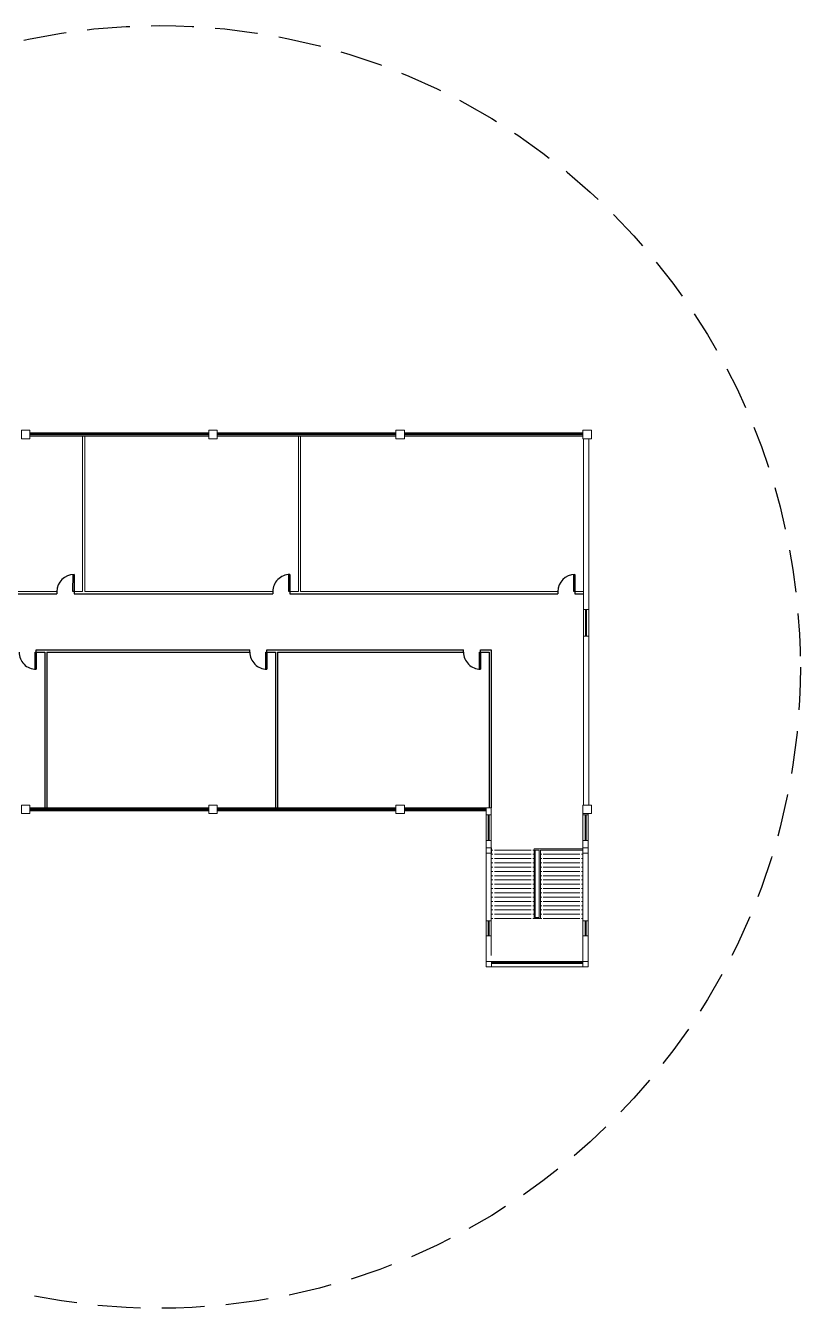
# Model space of a CAD drawing. Header units: millimetres. Extents: x -1 to 99, y -14 to 47.
# Drawn here: x 62.8 to 99.1, y -13.4 to 46.6 of the extents above; entities that cross this region are included whole.
import ezdxf

# ---------------------------------------------------------------- set-up
doc = ezdxf.new("R2010")
doc.units = ezdxf.units.MM
doc.linetypes.add('JIS_02_2.0', pattern=[3, 2, -1])
doc.layers.add('wireless', color=1, linetype='Continuous')

msp = doc.modelspace()

# ---------------------------------------------------------------- linework, layer by layer
for p, q in [((54.986, 20.056), (64.286, 20.056)), ((64.286, 20.156), (64.286, 20.056)), ((65.086, 20.156), (65.086, 20.056)), ((65.086, 20.056), (74.386, 20.056)), ((74.386, 20.156), (74.386, 20.056)), ((75.186, 20.156), (75.186, 20.056)), ((75.186, 20.056), (87.722, 20.056)), ((87.722, 20.156), (87.722, 20.056)), ((88.522, 20.156), (88.522, 20.056)), ((88.522, 20.056), (88.922, 20.056)), ((63.312, 17.326), (63.312, 17.426)), ((63.312, 17.426), (73.312, 17.426)), ((63.312, 17.326), (63.312, 17.426)), ((73.312, 17.326), (73.312, 17.426)), ((74.112, 17.326), (74.112, 17.426)), ((74.112, 17.426), (83.312, 17.426)), ((83.312, 17.326), (83.312, 17.426)), ((84.112, 17.326), (84.112, 17.426)), ((84.112, 17.426), (84.612, 17.426)), ((84.612, 17.426), (84.612, 10.049)), ((63.312, 17.326), (63.712, 17.326)), ((63.712, 17.326), (63.712, 10.049)), ((63.812, 17.326), (63.812, 10.049)), ((63.812, 17.326), (73.312, 17.326)), ((74.112, 17.326), (74.512, 17.326)), ((74.512, 17.326), (74.512, 10.049)), ((74.612, 17.326), (74.612, 10.049)), ((74.612, 17.326), (83.312, 17.326)), ((84.112, 17.326), (84.512, 17.326)), ((84.512, 17.326), (84.512, 10.049))]:
    msp.add_line(p, q)
at = {"color": 7, "lineweight": 0}
for points in [[(62.62, 27.308), (63.021, 27.308), (63.021, 27.709), (62.62, 27.709), (62.62, 27.308), (62.62, 27.308)], [(71.388, 27.308), (71.788, 27.308), (71.788, 27.709), (71.388, 27.709), (71.388, 27.308), (71.388, 27.308)], [(80.143, 27.308), (80.543, 27.308), (80.543, 27.709), (80.143, 27.709), (80.143, 27.308), (80.143, 27.308)], [(88.897, 27.308), (89.298, 27.308), (89.298, 27.709), (88.897, 27.709), (88.897, 27.308), (88.897, 27.308)], [(55.486, 27.434), (55.486, 20.156), (64.286, 20.156)], [(63.021, 27.584), (71.388, 27.584)], [(63.021, 27.534), (71.388, 27.534)], [(63.021, 27.484), (71.388, 27.484)], [(63.021, 27.434), (71.388, 27.434)], [(65.086, 20.156), (65.486, 20.156), (65.486, 27.434)], [(65.586, 27.434), (65.586, 20.156), (74.386, 20.156)], [(71.788, 27.584), (80.143, 27.584)], [(71.788, 27.534), (80.143, 27.534)], [(71.788, 27.484), (80.143, 27.484)], [(71.788, 27.434), (80.143, 27.434)], [(75.186, 20.156), (75.586, 20.156), (75.586, 27.434)], [(75.686, 27.434), (75.686, 20.156), (87.722, 20.156)], [(80.543, 27.584), (88.897, 27.584)], [(80.543, 27.534), (88.897, 27.534)], [(80.543, 27.484), (88.897, 27.484)], [(80.543, 27.434), (88.897, 27.434)], [(88.922, 27.308), (88.922, 20.044), (88.922, 10.174)], [(89.173, 27.308), (89.173, 20.044), (89.173, 10.174)], [(88.522, 20.156), (88.922, 20.156)], [(89.173, 18.065), (88.922, 18.065), (88.922, 19.317), (89.173, 19.317), (89.173, 18.065), (89.173, 18.065)], [(89.023, 19.317), (89.023, 18.065)], [(89.073, 19.317), (89.073, 18.065)], [(62.62, 9.773), (63.021, 9.773), (63.021, 10.174), (62.62, 10.174), (62.62, 9.773), (62.62, 9.773)], [(63.021, 10.049), (71.388, 10.049)], [(63.021, 9.999), (71.388, 9.999)], [(63.021, 9.949), (71.388, 9.949)], [(63.021, 9.899), (71.388, 9.899)], [(71.388, 9.773), (71.788, 9.773), (71.788, 10.174), (71.388, 10.174), (71.388, 9.773), (71.388, 9.773)], [(71.788, 10.049), (80.143, 10.049)], [(71.788, 9.999), (80.143, 9.999)], [(71.788, 9.949), (80.143, 9.949)], [(71.788, 9.899), (80.143, 9.899)], [(80.143, 9.773), (80.543, 9.773), (80.543, 10.174), (80.143, 10.174), (80.143, 9.773), (80.143, 9.773)], [(80.543, 10.049), (84.363, 10.049)], [(80.543, 9.999), (84.363, 9.999)], [(80.543, 9.949), (84.363, 9.949)], [(80.543, 9.899), (84.363, 9.899)], [(84.363, 2.86), (84.363, 10.049)], [(84.363, 9.999), (84.363, 10.049)], [(84.363, 10.049), (84.612, 10.049)], [(84.363, 9.723), (84.614, 9.723)], [(84.464, 9.723), (84.464, 8.521)], [(84.514, 9.723), (84.514, 8.521)], [(84.612, 10.043), (84.612, 3.129)], [(88.897, 9.773), (89.298, 9.773), (89.298, 10.174), (88.897, 10.174), (88.897, 9.773), (88.897, 9.773)], [(88.897, 9.773), (88.897, 2.86)], [(88.897, 9.723), (89.148, 9.723)], [(88.998, 9.723), (88.998, 8.521)], [(89.048, 9.723), (89.048, 8.521)], [(89.148, 9.773), (89.148, 2.86)], [(84.363, 8.521), (84.614, 8.521)], [(88.897, 8.521), (89.148, 8.521)], [(84.614, 7.92), (84.614, 8.17), (84.363, 8.17), (84.363, 7.92), (84.614, 7.92), (84.614, 7.92)], [(84.614, 8.07), (84.689, 8.07)], [(84.614, 7.87), (84.689, 7.87)], [(84.764, 8.07), (86.48, 8.07)], [(84.764, 7.87), (86.48, 7.87)], [(86.555, 8.07), (86.618, 8.07)], [(86.555, 7.87), (86.618, 7.87)], [(86.618, 8.12), (88.897, 8.12)], [(86.618, 4.864), (86.618, 8.12)], [(86.668, 4.914), (86.668, 8.07)], [(86.668, 8.07), (86.856, 8.07)], [(86.856, 8.07), (86.856, 4.914)], [(86.906, 8.07), (88.897, 8.07)], [(86.906, 8.07), (86.906, 4.864)], [(86.906, 7.87), (86.981, 7.87)], [(87.044, 7.87), (88.76, 7.87)], [(88.835, 7.87), (88.897, 7.87)], [(89.148, 7.92), (89.148, 8.17), (88.897, 8.17), (88.897, 7.92), (89.148, 7.92), (89.148, 7.92)], [(84.614, 7.669), (84.689, 7.669)], [(84.614, 7.469), (84.689, 7.469)], [(84.614, 7.268), (84.689, 7.268)], [(84.764, 7.669), (86.48, 7.669)], [(84.764, 7.469), (86.48, 7.469)], [(84.764, 7.268), (86.48, 7.268)], [(86.555, 7.669), (86.618, 7.669)], [(86.555, 7.469), (86.618, 7.469)], [(86.555, 7.268), (86.618, 7.268)], [(86.906, 7.669), (86.981, 7.669)], [(86.906, 7.469), (86.981, 7.469)], [(86.906, 7.268), (86.981, 7.268)], [(87.044, 7.669), (88.76, 7.669)], [(87.044, 7.469), (88.76, 7.469)], [(87.044, 7.268), (88.76, 7.268)], [(88.835, 7.669), (88.897, 7.669)], [(88.835, 7.469), (88.897, 7.469)], [(88.835, 7.268), (88.897, 7.268)], [(84.614, 7.068), (84.689, 7.068)], [(84.614, 6.868), (84.689, 6.868)], [(84.614, 6.667), (84.689, 6.667)], [(84.764, 7.068), (86.48, 7.068)], [(84.764, 6.868), (86.48, 6.868)], [(84.764, 6.667), (86.48, 6.667)], [(86.555, 7.068), (86.618, 7.068)], [(86.555, 6.868), (86.618, 6.868)], [(86.555, 6.667), (86.618, 6.667)], [(86.906, 7.068), (86.981, 7.068)], [(86.906, 6.868), (86.981, 6.868)], [(86.906, 6.667), (86.981, 6.667)], [(87.044, 7.068), (88.76, 7.068)], [(87.044, 6.868), (88.76, 6.868)], [(87.044, 6.667), (88.76, 6.667)], [(88.835, 7.068), (88.897, 7.068)], [(88.835, 6.868), (88.897, 6.868)], [(88.835, 6.667), (88.897, 6.667)], [(84.614, 6.467), (84.689, 6.467)], [(84.614, 6.266), (84.689, 6.266)], [(84.614, 6.066), (84.689, 6.066)], [(84.764, 6.467), (86.48, 6.467)], [(84.764, 6.266), (86.48, 6.266)], [(84.764, 6.066), (86.48, 6.066)], [(86.555, 6.467), (86.618, 6.467)], [(86.555, 6.266), (86.618, 6.266)], [(86.555, 6.066), (86.618, 6.066)], [(86.906, 6.467), (86.981, 6.467)], [(86.906, 6.266), (86.981, 6.266)], [(86.906, 6.066), (86.981, 6.066)], [(87.044, 6.467), (88.76, 6.467)], [(87.044, 6.266), (88.76, 6.266)], [(87.044, 6.066), (88.76, 6.066)], [(88.835, 6.467), (88.897, 6.467)], [(88.835, 6.266), (88.897, 6.266)], [(88.835, 6.066), (88.897, 6.066)], [(84.614, 5.866), (84.689, 5.866)], [(84.614, 5.665), (84.689, 5.665)], [(84.614, 5.465), (84.689, 5.465)], [(84.764, 5.866), (86.48, 5.866)], [(84.764, 5.665), (86.48, 5.665)], [(84.764, 5.465), (86.48, 5.465)], [(86.555, 5.866), (86.618, 5.866)], [(86.555, 5.665), (86.618, 5.665)], [(86.555, 5.465), (86.618, 5.465)], [(86.906, 5.866), (86.981, 5.866)], [(86.906, 5.665), (86.981, 5.665)], [(86.906, 5.465), (86.981, 5.465)], [(87.044, 5.866), (88.76, 5.866)], [(87.044, 5.665), (88.76, 5.665)], [(87.044, 5.465), (88.76, 5.465)], [(88.835, 5.866), (88.897, 5.866)], [(88.835, 5.665), (88.897, 5.665)], [(88.835, 5.465), (88.897, 5.465)], [(84.614, 5.264), (84.689, 5.264)], [(84.614, 5.064), (84.689, 5.064)], [(84.614, 4.864), (84.689, 4.864)], [(84.764, 5.264), (86.48, 5.264)], [(84.764, 5.064), (86.48, 5.064)], [(84.764, 4.864), (86.48, 4.864)], [(86.555, 5.264), (86.618, 5.264)], [(86.555, 5.064), (86.618, 5.064)], [(86.555, 4.864), (86.981, 4.864)], [(86.668, 4.914), (86.856, 4.914)], [(86.906, 5.264), (86.981, 5.264)], [(86.906, 5.064), (86.981, 5.064)], [(87.044, 5.264), (88.76, 5.264)], [(87.044, 5.064), (88.76, 5.064)], [(87.044, 4.864), (88.76, 4.864)], [(88.835, 5.264), (88.897, 5.264)], [(88.835, 5.064), (88.897, 5.064)], [(88.835, 4.864), (88.897, 4.864)], [(84.363, 4.763), (84.614, 4.763)], [(84.464, 4.763), (84.464, 4.062)], [(84.514, 4.763), (84.514, 4.062)], [(88.897, 4.763), (89.148, 4.763)], [(88.998, 4.763), (88.998, 4.062)], [(89.048, 4.763), (89.048, 4.062)], [(84.363, 4.062), (84.614, 4.062)], [(88.897, 4.062), (89.148, 4.062)], [(84.614, 2.609), (84.614, 2.86), (84.363, 2.86), (84.363, 2.609), (84.614, 2.609), (84.614, 2.609)], [(84.363, 2.609), (84.363, 2.86), (84.614, 2.86), (84.614, 2.609), (84.363, 2.609), (84.363, 2.609)], [(84.614, 2.86), (88.897, 2.86)], [(84.614, 2.76), (88.897, 2.76)], [(88.897, 2.609), (84.614, 2.609)], [(84.664, 2.86), (84.664, 2.76)], [(84.664, 2.81), (86.042, 2.81)], [(86.042, 2.76), (86.042, 2.86)], [(86.079, 2.86), (86.079, 2.76)], [(86.079, 2.81), (87.445, 2.81)], [(87.445, 2.76), (87.445, 2.86)], [(87.482, 2.86), (87.482, 2.76)], [(87.482, 2.81), (88.847, 2.81)], [(88.847, 2.86), (88.847, 2.76)], [(88.897, 2.81), (88.897, 2.86)], [(89.148, 2.609), (89.148, 2.86), (88.897, 2.86), (88.897, 2.609), (89.148, 2.609), (89.148, 2.609)]]:
    msp.add_lwpolyline(points, dxfattribs=at)
for points in [[(65.086, 20.956), (65.086, 20.156), (65.036, 20.156), (65.037, 20.956), (65.086, 20.956)], [(75.186, 20.956), (75.186, 20.156), (75.136, 20.156), (75.137, 20.956), (75.186, 20.956)], [(88.522, 20.956), (88.522, 20.156), (88.472, 20.156), (88.473, 20.956), (88.522, 20.956)], [(63.312, 17.326), (63.312, 16.526), (63.262, 16.526), (63.263, 17.326), (63.312, 17.326)], [(74.112, 17.326), (74.112, 16.526), (74.062, 16.526), (74.063, 17.326), (74.112, 17.326)], [(84.112, 17.326), (84.112, 16.526), (84.062, 16.526), (84.063, 17.326), (84.112, 17.326)]]:
    msp.add_lwpolyline(points)
for centre, start, end in [((65.086, 20.156), 90, 180), ((75.186, 20.156), 90, 180.04537), ((88.522, 20.156), 90, 180), ((63.312, 17.326), 179.99713, 270), ((74.112, 17.326), 179.99713, 270), ((84.112, 17.326), 179.99713, 270)]:
    msp.add_arc(centre, 0.8, start, end)
at = {"layer": 'wireless', "linetype": 'JIS_02_2.0'}
msp.add_circle((69.073, 16.63), 30, dxfattribs=at)

doc.saveas('drawing.dxf')
